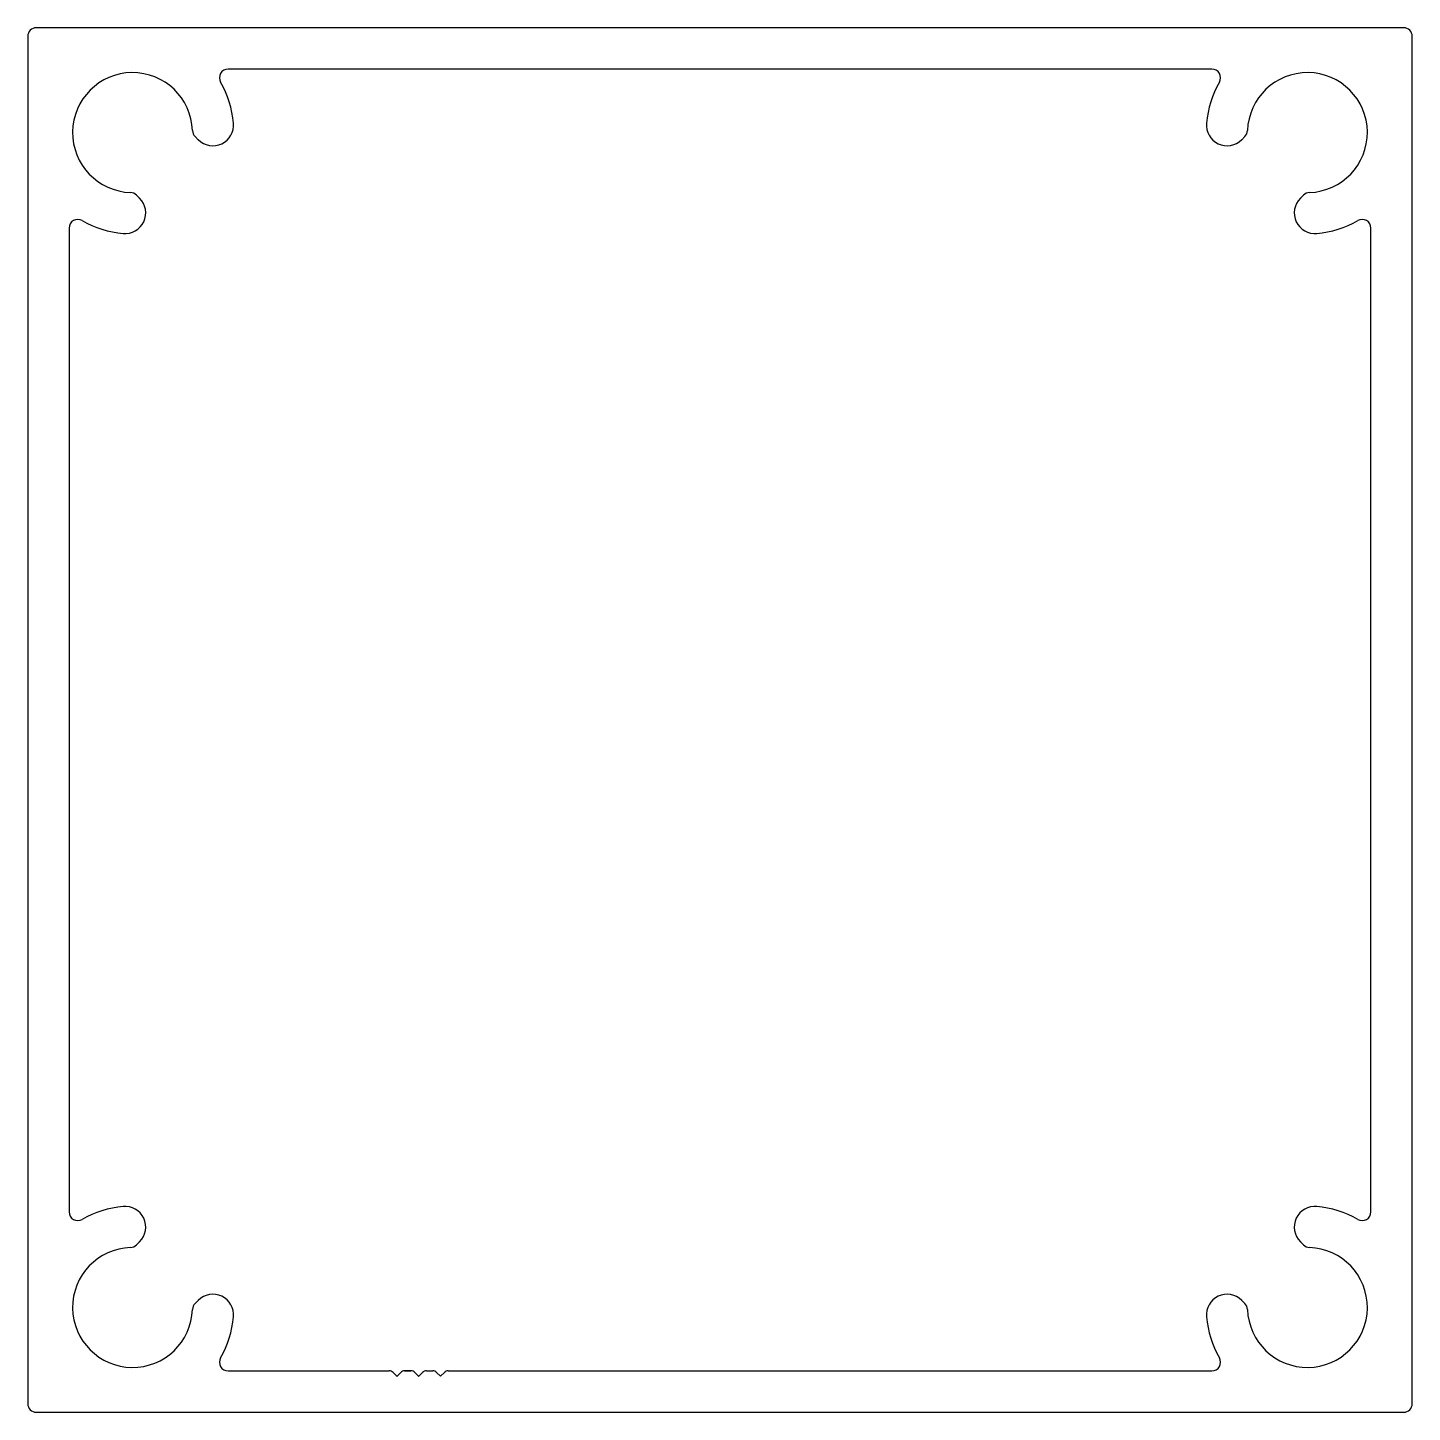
# Model space of a CAD drawing. Extents: x -30.9 to 32.6, y 1.4 to 64.9.
import ezdxf

# ---------------------------------------------------------------- set-up
doc = ezdxf.new("R2010")
doc.units = 0
doc.layers.add('1', color=4, linetype='CONTINUOUS')

msp = doc.modelspace()

# ---------------------------------------------------------------- linework, layer by layer
at = {"layer": '1', "color": 7}
for p, q in [((32.221, 64.929), (-30.479, 64.929)), ((-30.879, 64.529), (-30.879, 1.829)), ((32.621, 1.829), (32.621, 64.529)), ((-30.479, 1.429), (32.221, 1.429))]:
    msp.add_line(p, q, dxfattribs=at)
at = {"layer": '1', "color": 7, "linetype": 'CONTINUOUS'}
for p, q in [((23.429, 63.029), (-21.687, 63.029)), ((-23.057, 59.794), (-23.203, 59.941)), ((24.946, 59.941), (24.799, 59.794)), ((-25.89, 57.254), (-25.744, 57.107)), ((27.486, 57.107), (27.633, 57.254)), ((-28.979, 55.737), (-28.979, 10.621)), ((30.721, 10.621), (30.721, 55.737)), ((-25.744, 9.251), (-25.89, 9.105)), ((27.633, 9.105), (27.486, 9.251)), ((-23.203, 6.418), (-23.057, 6.564)), ((24.799, 6.564), (24.946, 6.418)), ((-21.687, 3.329), (-14.3, 3.329)), ((-14.3, 3.329), (-14.3, 3.329)), ((-14.123, 3.256), (-13.952, 3.085)), ((-13.941, 3.085), (-13.77, 3.256)), ((-13.593, 3.329), (-13.3, 3.329)), ((-13.3, 3.329), (-13.593, 3.329)), ((-13.593, 3.329), (-13.3, 3.329)), ((-13.3, 3.329), (-13.593, 3.329)), ((-13.593, 3.329), (-13.3, 3.329)), ((-13.123, 3.256), (-12.952, 3.085)), ((-12.941, 3.085), (-12.77, 3.256)), ((-12.593, 3.329), (-12.3, 3.329)), ((-12.124, 3.256), (-11.952, 3.085)), ((-11.941, 3.085), (-11.77, 3.256)), ((-11.593, 3.329), (23.429, 3.329))]:
    msp.add_line(p, q, dxfattribs=at)
at = {"layer": '1', "color": 7}
for centre, start, end in [((-30.479, 64.529), 90, 180), ((32.221, 64.529), 0, 90), ((-30.479, 1.829), 180, 270), ((32.221, 1.829), 270, 360)]:
    msp.add_arc(centre, 0.4, start, end, dxfattribs=at)
at = {"layer": '1', "color": 7, "linetype": 'CONTINUOUS'}
for centre, radius, start, end in [((-26.069, 60.119), 2.75, 1.8997, 268.1003), ((-21.687, 62.629), 0.4, 90, 209.80368), ((23.429, 62.629), 0.4, 330.19632, 90), ((27.811, 60.119), 2.75, 271.8997, 178.1003), ((-26.069, 60.119), 4.65, 5.37817, 29.80368), ((27.811, 60.119), 4.65, 150.19632, 174.62183), ((-22.385, 60.466), 0.95, 225, 5.37817), ((24.127, 60.466), 0.95, 174.62183, 315), ((-22.921, 60.224), 0.4, 181.8997, 225), ((24.663, 60.224), 0.4, 315, 358.1003), ((-26.173, 56.971), 0.4, 45, 88.1003), ((27.916, 56.971), 0.4, 91.8997, 135), ((-26.416, 56.436), 0.95, 264.62183, 45), ((28.158, 56.436), 0.95, 135, 275.37817), ((-28.579, 55.737), 0.4, 60.19632, 180), ((-26.069, 60.119), 4.65, 240.19632, 264.62183), ((27.811, 60.119), 4.65, 275.37817, 299.80368), ((30.321, 55.737), 0.4, 0, 119.80368), ((-26.069, 6.239), 4.65, 95.37817, 119.80368), ((-26.416, 9.923), 0.95, 315, 95.37817), ((28.158, 9.923), 0.95, 84.62183, 225), ((27.811, 6.239), 4.65, 60.19632, 84.62183), ((-28.579, 10.621), 0.4, 180, 299.80368), ((30.321, 10.621), 0.4, 240.19632, 0), ((-26.069, 6.239), 2.75, 91.8997, 358.1003), ((-26.173, 9.388), 0.4, 271.8997, 315), ((27.811, 6.239), 2.75, 181.8997, 88.1003), ((27.916, 9.388), 0.4, 225, 268.1003), ((-22.921, 6.135), 0.4, 135, 178.1003), ((-22.385, 5.892), 0.95, 354.62183, 135), ((24.127, 5.892), 0.95, 45, 185.37817), ((24.663, 6.135), 0.4, 1.8997, 45), ((-26.069, 6.239), 4.65, 330.19632, 354.62183), ((27.811, 6.239), 4.65, 185.37817, 209.80368), ((-21.687, 3.729), 0.4, 150.19632, 270), ((23.429, 3.729), 0.4, 270, 29.80368), ((-14.3, 3.079), 0.25, 45, 90), ((-13.593, 3.079), 0.25, 90, 135), ((-13.3, 3.079), 0.25, 45, 90), ((-12.593, 3.079), 0.25, 90, 135), ((-12.3, 3.079), 0.25, 45, 90), ((-11.593, 3.079), 0.25, 90, 135), ((-13.947, 3.091), 0.008, 225, 315), ((-12.947, 3.091), 0.008, 225, 315), ((-11.947, 3.091), 0.008, 225, 315)]:
    msp.add_arc(centre, radius, start, end, dxfattribs=at)

doc.saveas('drawing.dxf')
